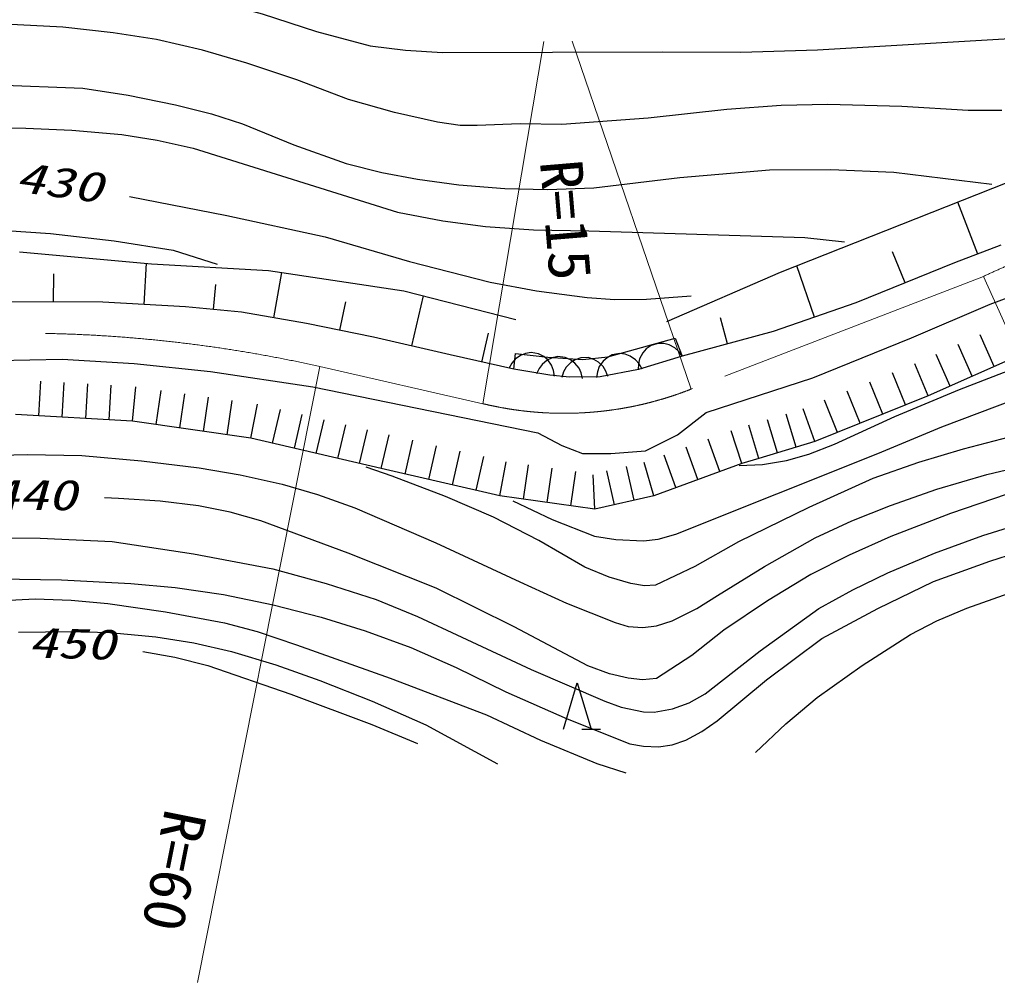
# Model space of a CAD drawing. Units: millimetres, scale not verified. Extents: x 40000 to 680000, y 20000 to 380000.
# Drawn here: x 160551 to 202922, y 247223 to 288956 of the extents above; entities that cross this region are included whole.
import ezdxf
from ezdxf.enums import TextEntityAlignment as Align

# ---------------------------------------------------------------- set-up
doc = ezdxf.new("R2010")
doc.units = ezdxf.units.MM
doc.header["$LTSCALE"] = 1000
doc.linetypes.add('CHAIN', pattern=[18.5, 12, -1.5, 3.5, -1.5])
for name, color, linetype, lineweight in [('M-BGD', 7, 'Continuous', 25), ('M-BMK', 2, 'CHAIN', 13), ('M-STR-HTXT', 7, 'Continuous', 13)]:
    doc.layers.add(name, color=color, linetype=linetype, lineweight=lineweight)
doc.styles.add('ＭＳ ゴシック', font='')
doc.styles.get('ＭＳ ゴシック').set_extended_font_data('MS Gothic')

msp = doc.modelspace()

# ---------------------------------------------------------------- linework, layer by layer
at = {"layer": 'M-BGD'}
for p, q in [((193516, 278004), (203347, 281893)), ((202065, 278792), (201200, 281043)), ((160551, 278885), (166274, 278371)), ((198924, 277540), (198378, 278886)), ((203068, 279178), (201063, 278407)), ((165950, 276601), (166052, 278391)), ((201063, 278407), (196785, 276672)), ((166274, 278371), (171337, 278077)), ((171337, 278077), (177206, 277197)), ((171573, 276030), (171914, 277991)), ((188600, 275876), (193516, 278004)), ((194993, 276056), (194226, 278285)), ((162029, 276713), (162034, 277936)), ((202605, 276627), (205688, 277745)), ((168955, 276387), (169056, 277478)), ((177206, 277197), (182048, 275950)), ((164158, 276703), (159900, 276723)), ((167743, 276499), (164158, 276703)), ((174435, 275491), (174686, 276726)), ((177552, 274808), (178058, 276978)), ((170167, 276275), (167743, 276499)), ((172979, 275786), (170167, 276275)), ((196785, 276672), (193200, 275439)), ((199200, 275161), (202605, 276627)), ((191228, 274899), (190918, 276034)), ((175892, 275195), (172979, 275786)), ((193200, 275439), (189256, 274360)), ((179213, 274421), (175892, 275195)), ((180588, 274110), (180872, 275366)), ((186035, 274342), (188962, 275147)), ((188962, 275147), (189256, 274360)), ((194922, 273427), (199200, 275161)), ((202785, 273925), (202174, 275295)), ((187707, 274680), (187551, 274507)), ((187913, 274827), (187707, 274680)), ((188219, 274921), (187913, 274827)), ((188472, 274915), (188219, 274921)), ((188698, 274858), (188472, 274915)), ((188948, 274726), (188698, 274858)), ((189121, 274570), (188948, 274726)), ((189268, 274363), (189121, 274570)), ((204693, 274776), (199924, 272648)), ((201832, 273499), (201220, 274869)), ((159012, 274159), (162391, 274236)), ((162391, 274236), (165513, 274044)), ((181964, 273799), (179213, 274421)), ((182028, 274235), (181877, 274057)), ((181964, 273799), (182042, 274478)), ((182258, 274399), (182028, 274235)), ((182042, 274478), (183447, 274323)), ((182476, 274484), (182258, 274399)), ((182725, 274524), (182476, 274484)), ((183041, 274471), (182725, 274524)), ((183265, 274352), (183041, 274471)), ((183419, 274192), (183200, 274013)), ((183442, 274201), (183265, 274352)), ((183630, 274291), (183419, 274192)), ((183606, 273970), (183442, 274201)), ((183447, 274323), (184959, 274226)), ((183877, 274346), (183630, 274291)), ((184196, 274314), (183877, 274346)), ((184426, 274210), (184196, 274314)), ((184613, 274070), (184426, 274210)), ((184631, 274215), (184433, 274092)), ((184869, 274299), (184631, 274215)), ((185189, 274305), (184869, 274299)), ((184959, 274226), (186035, 274342)), ((185431, 274229), (185189, 274305)), ((185633, 274112), (185431, 274229)), ((185832, 274147), (185672, 273914)), ((186006, 274302), (185832, 274147)), ((186228, 274424), (186006, 274302)), ((186542, 274483), (186228, 274424)), ((186793, 274448), (186542, 274483)), ((187011, 274366), (186793, 274448)), ((187245, 274206), (187011, 274366)), ((187399, 274032), (187245, 274206)), ((187418, 274257), (187362, 274031)), ((189256, 274360), (187367, 273782)), ((187551, 274507), (187418, 274257)), ((200878, 273074), (200267, 274444)), ((165513, 274044), (168828, 273697)), ((181877, 274057), (181758, 273834)), ((183525, 273538), (181964, 273799)), ((183060, 273827), (182956, 273596)), ((183200, 274013), (183060, 273827)), ((183691, 273753), (183606, 273970)), ((183731, 273503), (183691, 273753)), ((184236, 273888), (184120, 273686)), ((184433, 274092), (184236, 273888)), ((184792, 273850), (184613, 274070)), ((184891, 273639), (184792, 273850)), ((185672, 273914), (185590, 273695)), ((185836, 273916), (185633, 274112)), ((187367, 273782), (185710, 273473)), ((185959, 273718), (185836, 273916)), ((186044, 273479), (185959, 273718)), ((187362, 274031), (187355, 273778)), ((187522, 273810), (187399, 274032)), ((199924, 272648), (199338, 274029)), ((168828, 273697), (173260, 273041)), ((184377, 273451), (183525, 273538)), ((184120, 273686), (184044, 273445)), ((185710, 273473), (184377, 273451)), ((184946, 273392), (184891, 273639)), ((185590, 273695), (185556, 273445)), ((190296, 271924), (194922, 273427)), ((198941, 272252), (198380, 273643)), ((161391, 271782), (161478, 273280)), ((162403, 271724), (162490, 273221)), ((163416, 271665), (163503, 273163)), ((164428, 271606), (164515, 273104)), ((165441, 271548), (165590, 273040)), ((166468, 271401), (166680, 272886)), ((173260, 273041), (180391, 271577)), ((197958, 271856), (197397, 273247)), ((167495, 271254), (167707, 272739)), ((168522, 271107), (168734, 272592)), ((169549, 270961), (169762, 272446)), ((199924, 272648), (195008, 270667)), ((195991, 271063), (195431, 272455)), ((196975, 271460), (196414, 272851)), ((170577, 270814), (170854, 272288)), ((171518, 270594), (171860, 272055)), ((195008, 270667), (194510, 272082)), ((165441, 271548), (160378, 271841)), ((172460, 270374), (172801, 271834)), ((173401, 270154), (173743, 271614)), ((189063, 270960), (190296, 271924)), ((193394, 270178), (192959, 271614)), ((194201, 270423), (193766, 271858)), ((170577, 270814), (165441, 271548)), ((174343, 269934), (174684, 271394)), ((175284, 269713), (175626, 271174)), ((180391, 271577), (183012, 271037)), ((192587, 269934), (192154, 271370)), ((176226, 269493), (170577, 270814)), ((176226, 269493), (176564, 270955)), ((183012, 271037), (184052, 270498)), ((187675, 270266), (189063, 270960)), ((190900, 269365), (190385, 270774)), ((191853, 269713), (191380, 271137)), ((177253, 269259), (177587, 270721)), ((178280, 269024), (178614, 270486)), ((184052, 270498), (184939, 270151)), ((189946, 269016), (189431, 270425)), ((195008, 270667), (192587, 269934)), ((179307, 268789), (179642, 270251)), ((180335, 268554), (180669, 270017)), ((184939, 270151), (186172, 270151)), ((186172, 270151), (187675, 270266)), ((188992, 268668), (188477, 270077)), ((192587, 269934), (191853, 269713)), ((181362, 268319), (176226, 269493)), ((181362, 268319), (181635, 269794)), ((182389, 268173), (182601, 269658)), ((183416, 268026), (183628, 269511)), ((187182, 268124), (186848, 269586)), ((188038, 268319), (187613, 269758)), ((191853, 269713), (188038, 268319)), ((184443, 267879), (184655, 269364)), ((185470, 267732), (185408, 269231)), ((186326, 267928), (185992, 269390)), ((185470, 267732), (181362, 268319)), ((188038, 268319), (185470, 267732)), ((184118, 258204), (184718, 260204)), ((184718, 260204), (185318, 258204)), ((184918, 258204), (185718, 258204))]:
    msp.add_line(p, q, dxfattribs=at)
for points in [[(146873, 291252), (149474, 291260), (152099, 291165), (161539, 290733), (164371, 290460), (167544, 290041), (169291, 289682), (171067, 289204), (173424, 288445), (175742, 287824), (177273, 287629), (178870, 287534), (188410, 287561), (191810, 287550), (195125, 287645), (204685, 288209)], [(203114, 285010), (201657, 285020), (198772, 285192), (195573, 285274), (193555, 285227), (191192, 285061), (187787, 284689), (184050, 284404), (182248, 284432), (180374, 284359), (179648, 284370), (178660, 284503), (176792, 284927), (174807, 285487), (172566, 286347), (170406, 287065), (168472, 287623), (166487, 288087), (164607, 288387), (162420, 288625), (158487, 288835)], [(129132, 287534), (138260, 284423), (139614, 284053), (141181, 283739), (144684, 283565), (148545, 283484), (150141, 283608), (151667, 283833), (153325, 284072), (155120, 284215), (157853, 284282), (160818, 284245), (162816, 284168), (164989, 283971), (166515, 283736), (168077, 283387), (176930, 280603), (178897, 280230), (180741, 279980), (182815, 279845), (185215, 279799), (194583, 279512), (196299, 279316)], [(144821, 285914), (147621, 285890), (150458, 285970), (153255, 286111), (156085, 286150), (159514, 286124), (163288, 285978), (165264, 285675), (167309, 285255), (168865, 284876), (170211, 284435), (172436, 283531), (174701, 282721), (176250, 282324), (177793, 282035), (179579, 281795), (181574, 281640), (183428, 281597), (185428, 281665), (189156, 282109), (193042, 282447), (195701, 282452), (198427, 282348), (202683, 281816)], [(165311, 281288), (169534, 280470), (173796, 279539), (177444, 278475), (180935, 277571), (182952, 277201), (185143, 276907), (186339, 276821), (187715, 276832), (189656, 276975)], [(133459, 279823), (136305, 279144), (137610, 278635), (139050, 278208), (140343, 277976), (141736, 277834), (142915, 277841), (144311, 277971), (153662, 279525), (155854, 279721), (158173, 279820), (159974, 279808), (161890, 279689), (164644, 279369), (167214, 278958), (169113, 278359)], [(191736, 269627), (192735, 269671), (193786, 269843), (194750, 270121), (195856, 270558), (198477, 271759), (201273, 272922), (203179, 273656), (205296, 274351), (207042, 274792), (208868, 275138), (210921, 275439), (213113, 275644), (222623, 275724), (225939, 275586), (229529, 275325), (238916, 274081), (241619, 273712), (244226, 273242), (245779, 272851), (247443, 272321), (250322, 271198)], [(181926, 268103), (183629, 267294), (185461, 266559), (186386, 266422), (187591, 266360), (188217, 266435), (188983, 266658), (197735, 270150), (200514, 271304), (203692, 272497)], [(203763, 270947), (201442, 270334), (199502, 269759), (197523, 269059), (194746, 267807), (191695, 266314), (189814, 265248), (188111, 264438), (187635, 264408), (187043, 264513), (186098, 264787), (185050, 265222), (183047, 266375), (181084, 267388), (179003, 268283), (176692, 269162), (175576, 269553)], [(158500, 270052), (160901, 270112), (163252, 270058), (165842, 269837), (168328, 269522), (170105, 269229), (171926, 268825), (173463, 268377), (175075, 267797), (178594, 266275), (182234, 264587), (184254, 263664), (186352, 262819), (186928, 262654), (187552, 262605), (188152, 262683), (188828, 262891), (189898, 263436), (190785, 263994), (192824, 265256), (195031, 266495), (196609, 267234), (198282, 267901), (200295, 268601), (202459, 269234), (206472, 270187)], [(203350, 268384), (200890, 267543), (198308, 266549), (196491, 265749), (194837, 264904), (192956, 263762), (191064, 262486), (189685, 261396), (188155, 260391), (187545, 260345), (186919, 260409), (186114, 260598), (185173, 260946), (181980, 262643), (178603, 264310), (174789, 265826), (171002, 267223), (169677, 267603), (168303, 267877), (166637, 268087), (164840, 268200), (164231, 268221)], [(158384, 266489), (161449, 266476), (164567, 266337), (168087, 265793), (171526, 265145), (173843, 264515), (175998, 263826), (177799, 263088), (179714, 262185), (182717, 260788), (185911, 259416), (186612, 259158), (187590, 258946), (188048, 258941), (188842, 259075), (189559, 259342), (190261, 259729), (192644, 261598), (195187, 263428), (196651, 264243), (198174, 264970), (200201, 265826), (202288, 266592), (204005, 267133)], [(159622, 264713), (162370, 264673), (165366, 264521), (167300, 264343), (169389, 264041), (171544, 263594), (173616, 263055), (175527, 262463), (177500, 261743), (179470, 260879), (181622, 259817), (184275, 258646), (186998, 257572), (187587, 257457), (188231, 257438), (188829, 257527), (189417, 257720), (190120, 258100), (190776, 258569), (192919, 260334), (195311, 262131), (197745, 263435), (200147, 264606), (202594, 265488), (204938, 266228)], [(192439, 257191), (193746, 258430), (195110, 259567), (197065, 260962), (199151, 262309), (200301, 262901), (201594, 263443), (203431, 264093), (205349, 264656), (207454, 265117), (209623, 265487), (212070, 265852), (214529, 266114), (216927, 266219), (219402, 266215), (220502, 266106), (221880, 265851), (223748, 265421)], [(158158, 263685), (161223, 263845), (162789, 263798), (164381, 263649), (166880, 263288), (169438, 262809), (170847, 262435), (172553, 261860), (176606, 260417), (180778, 258822), (183129, 257722), (185563, 256710), (186819, 256315)], [(160510, 262404), (162839, 262440), (164470, 262388), (166462, 262207), (168101, 261937), (169731, 261562), (171649, 260994), (173568, 260316), (175823, 259420), (178149, 258382), (181266, 256701)], [(165896, 261567), (167275, 261325), (168713, 260957), (172306, 259719), (175822, 258398), (177799, 257576)]]:
    msp.add_lwpolyline(points, dxfattribs=at)
at = {"layer": 'M-BMK'}
for p, q in [((202311, 277821), (189645, 272937)), ((180630, 272307), (173564, 273918))]:
    msp.add_line(p, q, dxfattribs=at)
for centre, radius, start, end in [((215137, 250701), 30000, 95.0659, 115.3106), ((160462, 215366), 60000, 77.3868, 93.93951), ((184140, 286890), 15000, 256.4686, 291.5328)]:
    msp.add_arc(centre, radius, start, end, dxfattribs=at)
at = {"layer": 'M-STR-HTXT'}
for p, q in [((183263, 288007), (180630, 272307)), ((189645, 272937), (184501, 288024)), ((214474, 250889), (202311, 277821)), ((173564, 273918), (168257, 247223))]:
    msp.add_line(p, q, dxfattribs=at)

# ---------------------------------------------------------------- texts
at = {"layer": 'M-BGD', "style": 'ＭＳ ゴシック', "oblique": 15, "width": 1.4}
for s, rotation, p in [('430', 352.3, (160282, 281117)), ('440', 359.6, (159265, 267317)), ('450', 358.4, (160915, 260917))]:
    msp.add_text(s, height=1320, rotation=rotation, dxfattribs=at).set_placement(p, align=Align.BOTTOM_LEFT)
at = {"layer": 'M-STR-HTXT', "style": 'ＭＳ ゴシック', "width": 1.05}
for s, rotation, p in [('R=15', 274.8, (182549, 282760)), ('R=60', 258.7, (166331, 254920))]:
    msp.add_text(s, height=1833, rotation=rotation, dxfattribs=at).set_placement(p, align=Align.BOTTOM_LEFT)

doc.saveas('drawing.dxf')
